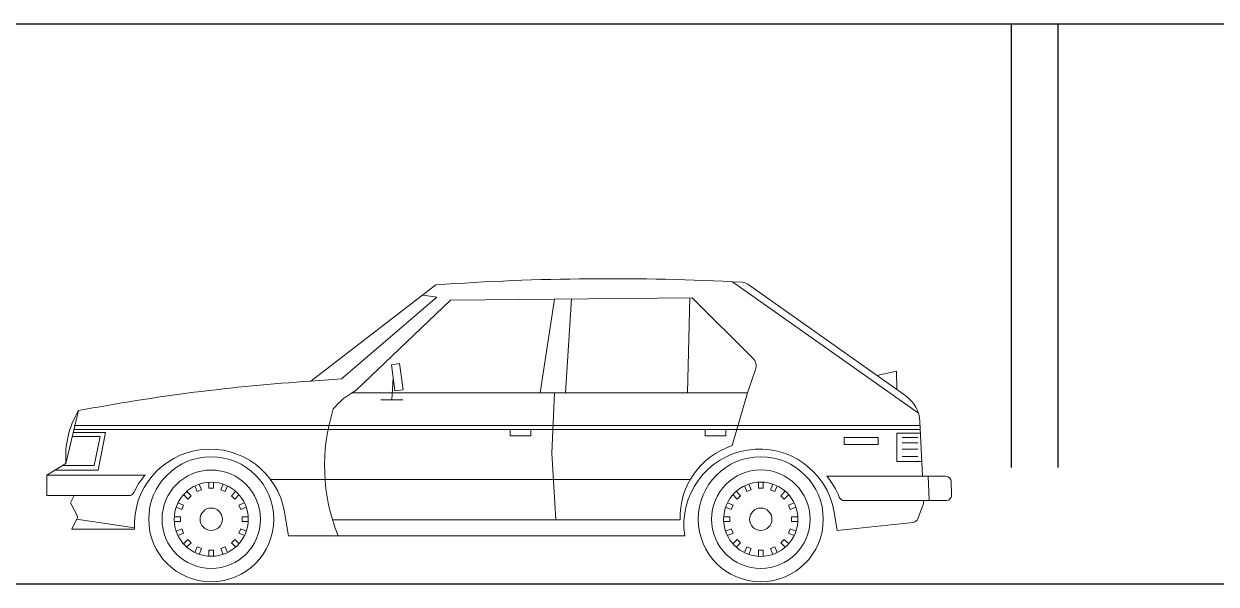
# Model space of a CAD drawing. Header units: millimetres. Extents: x 587797 to 2274247, y 1711 to 439204.
# Drawn here: x 911827 to 919484, y 238891 to 242491 of the extents above; entities that cross this region are included whole.
import ezdxf

# ---------------------------------------------------------------- set-up
doc = ezdxf.new("R2010")
doc.units = ezdxf.units.MM
doc.layers.add('finiture', color=7, linetype='Continuous', lineweight=20)

msp = doc.modelspace()

# ---------------------------------------------------------------- linework, layer by layer
for p, q in [((860928.06, 242491.185), (941078.06, 242491.185)), ((918168.669, 242491.185), (918168.669, 239641.185)), ((918468.669, 239641.185), (918468.669, 242491.185)), ((941078.06, 238891.185), (860698.06, 238891.185))]:
    msp.add_line(p, q)
at = {"layer": 'finiture'}
for p, q in [((917572.848, 239988.998), (916377.364, 240834.531)), ((917491.99, 240100.286), (916477.35, 240818.011)), ((914473.284, 240814.099), (913669.919, 240195.49)), ((914479.371, 240735.414), (914388.514, 240748.891)), ((913865.979, 240210.271), (914479.371, 240735.414)), ((914567.184, 240716.721), (913958.574, 240134.629)), ((916118.27, 240730.632), (914567.184, 240716.721)), ((915234.047, 240722.807), (915142.755, 240121.153)), ((915344.031, 240723.677), (915305.341, 240121.153)), ((916103.055, 240730.632), (916088.274, 240121.153)), ((916508.65, 240343.296), (916118.27, 240730.632)), ((914239.839, 240308.083), (914187.238, 240301.128)), ((914209.843, 240133.325), (914187.238, 240301.128)), ((914262.01, 240140.281), (914239.839, 240308.083)), ((913669.919, 240195.49), (913865.979, 240210.271)), ((914198.541, 240217.226), (914189.846, 240076.377)), ((916474.307, 240121.153), (916525.604, 240269.393)), ((917304.625, 240232.876), (917431.998, 240260.698)), ((917431.998, 240260.698), (917432.433, 240142.454)), ((914262.01, 240140.281), (914209.843, 240133.325)), ((917432.433, 240148.54), (917432.433, 240148.54)), ((913934.665, 240121.153), (916474.307, 240121.153)), ((914119.421, 240076.377), (914260.271, 240076.377)), ((915234.482, 240121.153), (915217.527, 239733.381)), ((916474.307, 240121.153), (916376.495, 239781.636)), ((912178.39, 240005.952), (912097.532, 239666.434)), ((912149.699, 239910.748), (917583.281, 239910.748)), ((917597.627, 239584.707), (917581.977, 239935.527)), ((912139.265, 239840.758), (912317.066, 239840.758)), ((912144.917, 239864.667), (912351.844, 239864.667)), ((912149.699, 239884.664), (917584.585, 239884.664)), ((912317.066, 239840.758), (912279.246, 239653.827)), ((912351.844, 239864.667), (912303.59, 239622.528)), ((914949.304, 239845.105), (914949.304, 239884.664)), ((915081.894, 239845.105), (914949.304, 239845.105)), ((915081.894, 239884.664), (915081.894, 239845.105)), ((916203.476, 239845.105), (916203.476, 239884.664)), ((916335.631, 239845.105), (916203.476, 239845.105)), ((916335.631, 239884.664), (916335.631, 239845.105)), ((917313.319, 239834.237), (917095.524, 239834.237)), ((917095.524, 239834.237), (917095.524, 239787.722)), ((917313.754, 239787.722), (917313.319, 239834.237)), ((917434.172, 239862.059), (917434.172, 239679.911)), ((917585.455, 239862.059), (917434.172, 239862.059)), ((917468.515, 239834.237), (917568.501, 239834.237)), ((917095.524, 239787.722), (917313.754, 239787.722)), ((917468.515, 239798.155), (917568.501, 239798.155)), ((917468.515, 239757.726), (917568.501, 239757.726)), ((915217.527, 239733.381), (915243.611, 239303.877)), ((917434.172, 239679.911), (917593.715, 239679.911)), ((917468.515, 239712.08), (917568.501, 239712.08)), ((912097.532, 239666.434), (911973.636, 239592.532)), ((912607.026, 239592.532), (911973.636, 239592.532)), ((911973.636, 239592.532), (911973.636, 239459.942)), ((912303.59, 239622.528), (912024.499, 239622.528)), ((912279.246, 239653.827), (912076.665, 239653.827)), ((912925.242, 239522.976), (912940.457, 239486.025)), ((912953.064, 239534.279), (912968.279, 239497.328)), ((913015.229, 239546.886), (913015.229, 239506.892)), ((913045.659, 239546.886), (913045.659, 239506.892)), ((913107.825, 239534.279), (913092.175, 239497.328)), ((913135.647, 239522.976), (913120.431, 239486.025)), ((913412.13, 239562.971), (916106.098, 239562.971)), ((916454.31, 239522.976), (916469.525, 239486.025)), ((916482.132, 239534.279), (916497.782, 239497.328)), ((916544.297, 239546.886), (916544.297, 239506.892)), ((916574.728, 239546.886), (916574.728, 239506.892)), ((916636.893, 239534.279), (916621.678, 239497.328)), ((916664.715, 239522.976), (916649.5, 239486.025)), ((916983.8, 239584.707), (917746.736, 239584.707)), ((917641.099, 239428.207), (917634.144, 239584.707)), ((917784.123, 239464.289), (917782.384, 239549.494)), ((911973.636, 239459.942), (912501.388, 239459.942)), ((912150.568, 239459.942), (912126.224, 239414.731)), ((912851.339, 239466.463), (912879.596, 239438.206)), ((912872.64, 239487.764), (912900.897, 239459.507)), ((912879.596, 239438.206), (912900.897, 239459.507)), ((912940.457, 239486.025), (912968.279, 239497.328)), ((913015.229, 239506.892), (913045.659, 239506.892)), ((913092.175, 239497.328), (913120.431, 239486.025)), ((913188.248, 239487.764), (913159.991, 239459.507)), ((913159.991, 239459.507), (913181.292, 239438.206)), ((913209.549, 239466.463), (913181.292, 239438.206)), ((916380.407, 239466.463), (916408.664, 239438.206)), ((916401.709, 239487.764), (916429.965, 239459.507)), ((916408.664, 239438.206), (916429.965, 239459.507)), ((916469.525, 239486.025), (916497.782, 239497.328)), ((916544.297, 239506.892), (916574.728, 239506.892)), ((916621.678, 239497.328), (916649.5, 239486.025)), ((916717.316, 239487.764), (916689.059, 239459.507)), ((916689.059, 239459.507), (916710.361, 239438.206)), ((916739.052, 239466.463), (916710.361, 239438.206)), ((912126.224, 239414.731), (912173.608, 239323.874)), ((912804.389, 239385.604), (912841.34, 239370.389)), ((912816.127, 239413.427), (912853.078, 239398.211)), ((912841.34, 239370.389), (912853.078, 239398.211)), ((913244.762, 239413.427), (913207.81, 239398.211)), ((913207.81, 239398.211), (913219.548, 239370.389)), ((913256.499, 239385.604), (913219.548, 239370.389)), ((916333.457, 239385.604), (916370.409, 239370.389)), ((916345.195, 239413.427), (916382.146, 239398.211)), ((916370.409, 239370.389), (916382.146, 239398.211)), ((916773.83, 239413.427), (916736.879, 239398.211)), ((916736.879, 239398.211), (916748.616, 239370.389)), ((916785.567, 239385.604), (916748.616, 239370.389)), ((917096.393, 239428.207), (917748.475, 239428.207)), ((917568.066, 239311.267), (917602.844, 239402.559)), ((917605.017, 239416.904), (917604.583, 239428.207)), ((912173.608, 239323.874), (912135.788, 239244.32)), ((912537.035, 239253.884), (912166.218, 239308.224)), ((912792.217, 239323.439), (912832.211, 239323.439)), ((912792.217, 239293.443), (912832.211, 239293.443)), ((912832.211, 239293.443), (912832.211, 239323.439)), ((913268.671, 239323.439), (913228.677, 239323.439)), ((913228.677, 239323.439), (913228.677, 239293.443)), ((913268.671, 239293.443), (913228.677, 239293.443)), ((913527.331, 239201.282), (913501.247, 239354.739)), ((913809.465, 239303.877), (916041.759, 239303.877)), ((916321.285, 239323.439), (916361.279, 239323.439)), ((916321.285, 239293.443), (916361.279, 239293.443)), ((916361.279, 239293.443), (916361.279, 239323.439)), ((916757.745, 239323.439), (916757.745, 239293.443)), ((916798.174, 239323.439), (916757.745, 239323.439)), ((916798.174, 239293.443), (916757.745, 239293.443)), ((917050.748, 239235.625), (917030.316, 239354.739)), ((917050.748, 239235.625), (917538.505, 239288.227)), ((912135.788, 239244.32), (912537.47, 239244.32)), ((912804.389, 239231.278), (912841.34, 239246.493)), ((912816.127, 239203.021), (912853.078, 239218.671)), ((912853.078, 239218.671), (912841.34, 239246.493)), ((913219.548, 239246.493), (913207.81, 239218.671)), ((913244.762, 239203.021), (913207.81, 239218.671)), ((913256.499, 239231.278), (913219.548, 239246.493)), ((916333.457, 239231.278), (916370.409, 239246.493)), ((916345.195, 239203.021), (916382.146, 239218.671)), ((916382.146, 239218.671), (916370.409, 239246.493)), ((916748.616, 239246.493), (916736.879, 239218.671)), ((916773.83, 239203.021), (916736.879, 239218.671)), ((916785.567, 239231.278), (916748.616, 239246.493)), ((912851.339, 239150.42), (912879.596, 239178.677)), ((912872.64, 239129.119), (912900.897, 239157.376)), ((912900.897, 239157.376), (912879.596, 239178.677)), ((912925.242, 239093.906), (912940.457, 239130.858)), ((912968.279, 239119.555), (912940.457, 239130.858)), ((913120.431, 239130.858), (913092.175, 239119.555)), ((913135.647, 239093.906), (913120.431, 239130.858)), ((913181.292, 239178.677), (913159.991, 239157.376)), ((913188.248, 239129.119), (913159.991, 239157.376)), ((913209.549, 239150.42), (913181.292, 239178.677)), ((913527.331, 239201.282), (916070.886, 239201.282)), ((916380.407, 239150.42), (916408.664, 239178.677)), ((916401.709, 239129.119), (916429.965, 239157.376)), ((916429.965, 239157.376), (916408.664, 239178.677)), ((916454.31, 239093.906), (916469.525, 239130.858)), ((916497.782, 239119.555), (916469.525, 239130.858)), ((916649.5, 239130.858), (916621.678, 239119.555)), ((916664.715, 239093.906), (916649.5, 239130.858)), ((916710.361, 239178.677), (916689.059, 239157.376)), ((916717.316, 239129.119), (916689.059, 239157.376)), ((916739.052, 239150.42), (916710.361, 239178.677)), ((912953.064, 239082.604), (912968.279, 239119.555)), ((913015.229, 239069.997), (913015.229, 239109.991)), ((913045.659, 239109.991), (913015.229, 239109.991)), ((913045.659, 239069.997), (913045.659, 239109.991)), ((913107.825, 239082.604), (913092.175, 239119.555)), ((916482.132, 239082.604), (916497.782, 239119.555)), ((916574.728, 239109.991), (916544.297, 239109.991)), ((916544.297, 239069.997), (916544.297, 239109.991)), ((916574.728, 239069.997), (916574.728, 239109.991)), ((916636.893, 239082.604), (916621.678, 239119.555))]:
    msp.add_line(p, q, dxfattribs=at)
for centre, radius in [((913030.444, 239308.224), 401.683), ((916559.512, 239308.224), 401.683), ((913030.444, 239308.224), 316.042), ((916559.512, 239308.224), 316.477), ((913030.444, 239308.224), 238.227), ((916559.512, 239308.224), 238.662), ((916559.512, 239308.224), 238.662), ((913030.444, 239308.224), 71.729), ((916559.512, 239308.224), 71.729)]:
    msp.add_circle(centre, radius, dxfattribs=at)
for centre, radius, start, end in [((915592.479, 225063.381), 15790.431, 86.923409, 94.064423), ((916435.63, 240758.522), 72.66, 54.957775, 86.580475), ((916458.588, 240292.915), 71.024, 340.659607, 45.181866), ((914457.285, 228036.112), 12184.844, 93.704948, 100.779335), ((914175.141, 239722.003), 466.006, 117.692719, 140.754425), ((917371.593, 239927.575), 210.534, 2.16463, 55.119839), ((912659.618, 239711.957), 563.926, 148.578156, 184.630249), ((914971.284, 239652.257), 1213.112, 162.51123, 201.823593), ((913022.404, 239272.947), 485.778, 9.693307, 183.378372), ((916525.239, 239321.276), 483.793, 107.905869, 182.061096), ((916551.372, 239273.188), 485.837, 9.663206, 188.511276), ((912953.134, 239285.676), 462.549, 138.440201, 155.107117), ((916607.582, 239270.594), 490.109, 21.574547, 39.859261), ((917745.997, 239548.308), 36.406, 1.867292, 88.835602), ((912501.198, 239495.783), 35.841, 270.304718, 334.537354), ((917096.147, 239463.294), 35.088, 200.837372, 270.402069), ((917749.219, 239463.122), 34.923, 268.780579, 1.914377), ((917565.859, 239415.5), 39.184, 340.714569, 2.054153), ((917533.814, 239324.73), 36.803, 277.323486, 338.542725)]:
    msp.add_arc(centre, radius, start, end, dxfattribs=at)

doc.saveas('drawing.dxf')
